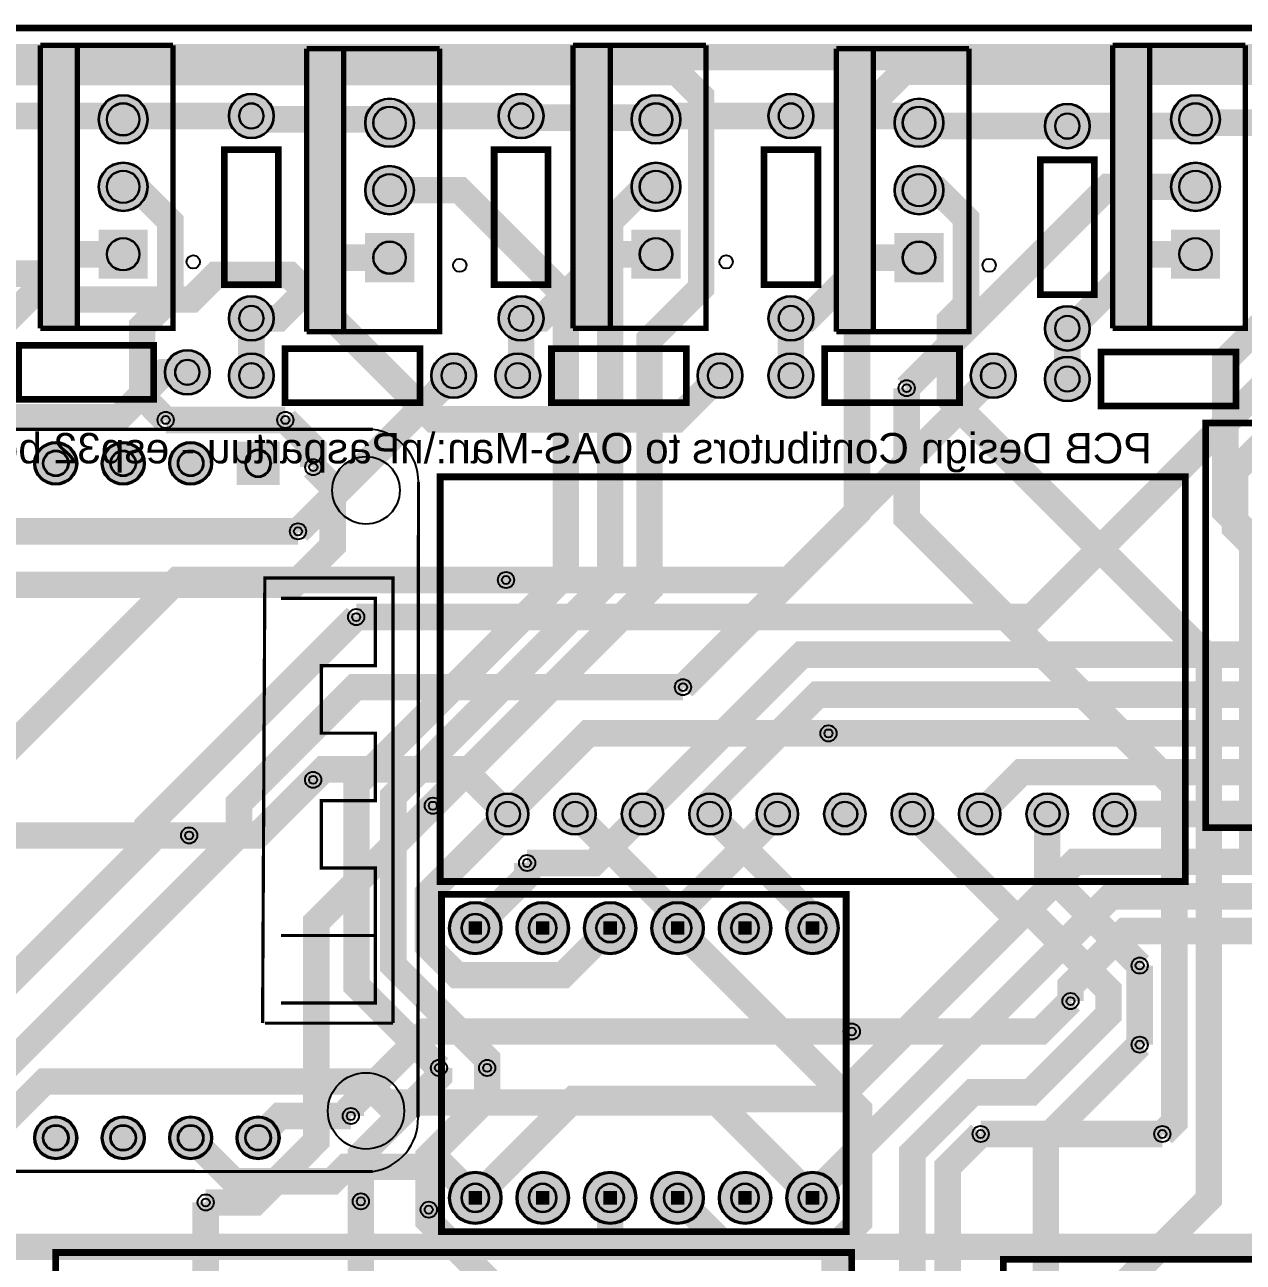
# Model space of a CAD drawing. Header units: millimetres. Extents: x -129 to 177, y 14 to 147.
# Drawn here: x 50.01 to 95.9, y 39.38 to 85.99 of the extents above; entities that cross this region are included whole.
import ezdxf

# ---------------------------------------------------------------- set-up
doc = ezdxf.new("R2010")
doc.units = ezdxf.units.MM
for name, color, linetype, true_color in [('BoardOutLine', 7, 'Continuous', 0xff00ff), ('BottomLayer', 7, 'Continuous', 0x0000ff), ('BottomSolderMaskLayer', 7, 'Continuous', 0xaa00ff), ('Document', 7, 'Continuous', 0xffffff), ('Hole', 7, 'Continuous', 0x222222), ('Multi-Layer', 7, 'Continuous', 0xc0c0c0), ('TopLayer', 7, 'Continuous', 0xff0000), ('TopSilkLayer', 7, 'Continuous', 0xffcc00), ('TopSolderMaskLayer', 7, 'Continuous', 0x800080)]:
    doc.layers.add(name, color=color, linetype=linetype, true_color=true_color)
doc.styles.get("Standard").update_dxf_attribs({"font": 'arial.ttf'})

msp = doc.modelspace()

# ---------------------------------------------------------------- hatches: boundary and pattern name
at = {"layer": 'BottomSolderMaskLayer'}
for points in [[(52.796, 82.423, 1), (54.647, 82.423, 1)], [(57.696, 82.55, 1), (59.398, 82.55, 1)], [(62.829, 82.296, 1), (64.68, 82.296, 1)], [(67.856, 82.55, 1), (69.558, 82.55, 1)], [(72.862, 82.423, 1), (74.713, 82.423, 1)], [(78.016, 82.55, 1), (79.718, 82.55, 1)], [(82.768, 82.296, 1), (84.619, 82.296, 1)], [(88.43, 82.169, 1), (90.132, 82.169, 1)], [(93.182, 82.423, 1), (95.033, 82.423, 1)], [(52.796, 79.883, 1), (54.647, 79.883, 1)], [(62.829, 79.756, 1), (64.68, 79.756, 1)], [(72.862, 79.883, 1), (74.713, 79.883, 1)], [(82.768, 79.756, 1), (84.619, 79.756, 1)], [(93.182, 79.883, 1), (95.033, 79.883, 1)], [(52.796, 76.418), (52.796, 78.269), (54.647, 78.269), (54.647, 76.418)], [(62.829, 76.291), (62.829, 78.142), (64.68, 78.142), (64.68, 76.291)], [(72.862, 76.418), (72.862, 78.269), (74.713, 78.269), (74.713, 76.418)], [(82.768, 76.291), (82.768, 78.142), (84.619, 78.142), (84.619, 76.291)], [(93.182, 76.418), (93.182, 78.269), (95.033, 78.269), (95.033, 76.418)], [(57.696, 74.93, 1), (59.398, 74.93, 1)], [(67.856, 74.93, 1), (69.558, 74.93, 1)], [(78.016, 74.93, 1), (79.718, 74.93, 1)], [(88.43, 74.549, 1), (90.132, 74.549, 1)], [(55.283, 72.898, 1), (56.985, 72.898, 1)], [(57.696, 72.771, 1), (59.398, 72.771, 1)], [(65.316, 72.771, 1), (67.018, 72.771, 1)], [(67.729, 72.771, 1), (69.431, 72.771, 1)], [(75.349, 72.771, 1), (77.051, 72.771, 1)], [(78.016, 72.771, 1), (79.718, 72.771, 1)], [(85.636, 72.771, 1), (87.338, 72.771, 1)], [(88.43, 72.644, 1), (90.132, 72.644, 1)], [(50.369, 69.469, 1), (51.994, 69.469, 1)], [(52.909, 69.469, 1), (54.534, 69.469, 1)], [(55.449, 69.469, 1), (57.074, 69.469, 1)], [(59.614, 70.282), (59.614, 68.656), (57.989, 68.656), (57.989, 70.282)], [(67.412, 56.261, 1), (68.987, 56.261, 1)], [(69.952, 56.261, 1), (71.527, 56.261, 1)], [(72.492, 56.261, 1), (74.067, 56.261, 1)], [(75.032, 56.261, 1), (76.607, 56.261, 1)], [(77.572, 56.261, 1), (79.147, 56.261, 1)], [(80.112, 56.261, 1), (81.687, 56.261, 1)], [(82.652, 56.261, 1), (84.227, 56.261, 1)], [(85.192, 56.261, 1), (86.767, 56.261, 1)], [(87.732, 56.261, 1), (89.307, 56.261, 1)], [(90.272, 56.261, 1), (91.847, 56.261, 1)], [(65.989, 51.969, 1), (67.971, 51.969, 1)], [(68.529, 51.969, 1), (70.511, 51.969, 1)], [(71.069, 51.969, 1), (73.051, 51.969, 1)], [(73.609, 51.969, 1), (75.591, 51.969, 1)], [(76.149, 51.969, 1), (78.131, 51.969, 1)], [(78.689, 51.969, 1), (80.671, 51.969, 1)], [(50.369, 44.069, 1), (51.994, 44.069, 1)], [(52.909, 44.069, 1), (54.534, 44.069, 1)], [(55.449, 44.069, 1), (57.074, 44.069, 1)], [(57.989, 44.069, 1), (59.614, 44.069, 1)], [(65.989, 41.808, 1), (67.971, 41.808, 1)], [(68.529, 41.808, 1), (70.511, 41.808, 1)], [(71.069, 41.808, 1), (73.051, 41.808, 1)], [(73.609, 41.808, 1), (75.591, 41.808, 1)], [(76.149, 41.808, 1), (78.131, 41.808, 1)], [(78.689, 41.808, 1), (80.671, 41.808, 1)]]:
    msp.add_hatch(color=256, dxfattribs=at).paths.add_polyline_path(points)
at = {"layer": 'Document'}
for points in [[(51.991, 74.633), (50.591, 74.633), (50.591, 85.133), (51.991, 85.133)], [(62.024, 74.506), (60.624, 74.506), (60.624, 85.006), (62.024, 85.006)], [(72.057, 74.633), (70.657, 74.633), (70.657, 85.133), (72.057, 85.133)], [(81.963, 74.506), (80.563, 74.506), (80.563, 85.006), (81.963, 85.006)], [(92.377, 74.633), (90.977, 74.633), (90.977, 85.133), (92.377, 85.133)], [(66.726, 51.715), (67.234, 51.715), (67.234, 52.223), (66.726, 52.223)], [(69.266, 51.715), (69.774, 51.715), (69.774, 52.223), (69.266, 52.223)], [(71.806, 51.715), (72.314, 51.715), (72.314, 52.223), (71.806, 52.223)], [(74.346, 51.715), (74.854, 51.715), (74.854, 52.223), (74.346, 52.223)], [(76.886, 51.715), (77.394, 51.715), (77.394, 52.223), (76.886, 52.223)], [(79.426, 51.715), (79.934, 51.715), (79.934, 52.223), (79.426, 52.223)], [(67.234, 42.063), (66.726, 42.063), (66.726, 41.555), (67.234, 41.555)], [(69.774, 42.063), (69.266, 42.063), (69.266, 41.555), (69.774, 41.555)], [(72.314, 42.063), (71.806, 42.063), (71.806, 41.555), (72.314, 41.555)], [(74.854, 42.063), (74.346, 42.063), (74.346, 41.555), (74.854, 41.555)], [(77.394, 42.063), (76.886, 42.063), (76.886, 41.555), (77.394, 41.555)], [(79.934, 42.063), (79.426, 42.063), (79.426, 41.555), (79.934, 41.555)]]:
    msp.add_hatch(color=256, dxfattribs=at).paths.add_polyline_path(points)
at = {"layer": 'Multi-Layer'}
for points in [[(52.821, 82.423, 1), (54.621, 82.423, 1)], [(57.722, 82.55, 1), (59.373, 82.55, 1)], [(62.854, 82.296, 1), (64.654, 82.296, 1)], [(67.882, 82.55, 1), (69.533, 82.55, 1)], [(72.887, 82.423, 1), (74.687, 82.423, 1)], [(78.042, 82.55, 1), (79.693, 82.55, 1)], [(82.793, 82.296, 1), (84.593, 82.296, 1)], [(88.456, 82.169, 1), (90.107, 82.169, 1)], [(93.207, 82.423, 1), (95.007, 82.423, 1)], [(52.821, 79.883, 1), (54.621, 79.883, 1)], [(62.854, 79.756, 1), (64.654, 79.756, 1)], [(72.887, 79.883, 1), (74.687, 79.883, 1)], [(82.793, 79.756, 1), (84.593, 79.756, 1)], [(93.207, 79.883, 1), (95.007, 79.883, 1)], [(52.821, 76.443), (52.821, 78.243), (54.621, 78.243), (54.621, 76.443)], [(62.854, 76.316), (62.854, 78.116), (64.654, 78.116), (64.654, 76.316)], [(72.887, 76.443), (72.887, 78.243), (74.687, 78.243), (74.687, 76.443)], [(82.793, 76.316), (82.793, 78.116), (84.593, 78.116), (84.593, 76.316)], [(93.207, 76.443), (93.207, 78.243), (95.007, 78.243), (95.007, 76.443)], [(57.722, 74.93, 1), (59.373, 74.93, 1)], [(67.882, 74.93, 1), (69.533, 74.93, 1)], [(78.042, 74.93, 1), (79.693, 74.93, 1)], [(88.456, 74.549, 1), (90.107, 74.549, 1)], [(55.309, 72.898, 1), (56.96, 72.898, 1)], [(57.722, 72.771, 1), (59.373, 72.771, 1)], [(65.342, 72.771, 1), (66.993, 72.771, 1)], [(67.755, 72.771, 1), (69.406, 72.771, 1)], [(75.375, 72.771, 1), (77.026, 72.771, 1)], [(78.042, 72.771, 1), (79.693, 72.771, 1)], [(85.662, 72.771, 1), (87.313, 72.771, 1)], [(88.456, 72.644, 1), (90.107, 72.644, 1)], [(50.419, 69.469, 1), (51.943, 69.469, 1)], [(52.959, 69.469, 1), (54.483, 69.469, 1)], [(55.499, 69.469, 1), (57.023, 69.469, 1)], [(59.563, 70.231), (59.563, 68.707), (58.039, 68.707), (58.039, 70.231)], [(67.437, 56.261, 1), (68.961, 56.261, 1)], [(69.977, 56.261, 1), (71.501, 56.261, 1)], [(72.517, 56.261, 1), (74.041, 56.261, 1)], [(75.057, 56.261, 1), (76.581, 56.261, 1)], [(77.597, 56.261, 1), (79.121, 56.261, 1)], [(80.137, 56.261, 1), (81.661, 56.261, 1)], [(82.677, 56.261, 1), (84.201, 56.261, 1)], [(85.217, 56.261, 1), (86.741, 56.261, 1)], [(87.757, 56.261, 1), (89.281, 56.261, 1)], [(90.297, 56.261, 1), (91.821, 56.261, 1)], [(66.04, 51.969, 1), (67.92, 51.969, 1)], [(68.58, 51.969, 1), (70.46, 51.969, 1)], [(71.12, 51.969, 1), (73, 51.969, 1)], [(73.66, 51.969, 1), (75.54, 51.969, 1)], [(76.2, 51.969, 1), (78.08, 51.969, 1)], [(78.74, 51.969, 1), (80.62, 51.969, 1)], [(50.419, 44.069, 1), (51.943, 44.069, 1)], [(52.959, 44.069, 1), (54.483, 44.069, 1)], [(55.499, 44.069, 1), (57.023, 44.069, 1)], [(58.039, 44.069, 1), (59.563, 44.069, 1)], [(66.04, 41.808, 1), (67.92, 41.808, 1)], [(68.58, 41.808, 1), (70.46, 41.808, 1)], [(71.12, 41.808, 1), (73, 41.808, 1)], [(73.66, 41.808, 1), (75.54, 41.808, 1)], [(76.2, 41.808, 1), (78.08, 41.808, 1)], [(78.74, 41.808, 1), (80.62, 41.808, 1)]]:
    msp.add_hatch(color=256, dxfattribs=at).paths.add_polyline_path(points)
at = {"layer": 'TopSolderMaskLayer'}
for points in [[(52.796, 82.423, 1), (54.647, 82.423, 1)], [(57.696, 82.55, 1), (59.398, 82.55, 1)], [(62.829, 82.296, 1), (64.68, 82.296, 1)], [(67.856, 82.55, 1), (69.558, 82.55, 1)], [(72.862, 82.423, 1), (74.713, 82.423, 1)], [(78.016, 82.55, 1), (79.718, 82.55, 1)], [(82.768, 82.296, 1), (84.619, 82.296, 1)], [(88.43, 82.169, 1), (90.132, 82.169, 1)], [(93.182, 82.423, 1), (95.033, 82.423, 1)], [(52.796, 79.883, 1), (54.647, 79.883, 1)], [(62.829, 79.756, 1), (64.68, 79.756, 1)], [(72.862, 79.883, 1), (74.713, 79.883, 1)], [(82.768, 79.756, 1), (84.619, 79.756, 1)], [(93.182, 79.883, 1), (95.033, 79.883, 1)], [(52.796, 76.418), (52.796, 78.269), (54.647, 78.269), (54.647, 76.418)], [(62.829, 76.291), (62.829, 78.142), (64.68, 78.142), (64.68, 76.291)], [(72.862, 76.418), (72.862, 78.269), (74.713, 78.269), (74.713, 76.418)], [(82.768, 76.291), (82.768, 78.142), (84.619, 78.142), (84.619, 76.291)], [(93.182, 76.418), (93.182, 78.269), (95.033, 78.269), (95.033, 76.418)], [(57.696, 74.93, 1), (59.398, 74.93, 1)], [(67.856, 74.93, 1), (69.558, 74.93, 1)], [(78.016, 74.93, 1), (79.718, 74.93, 1)], [(88.43, 74.549, 1), (90.132, 74.549, 1)], [(55.283, 72.898, 1), (56.985, 72.898, 1)], [(57.696, 72.771, 1), (59.398, 72.771, 1)], [(65.316, 72.771, 1), (67.018, 72.771, 1)], [(67.729, 72.771, 1), (69.431, 72.771, 1)], [(75.349, 72.771, 1), (77.051, 72.771, 1)], [(78.016, 72.771, 1), (79.718, 72.771, 1)], [(85.636, 72.771, 1), (87.338, 72.771, 1)], [(88.43, 72.644, 1), (90.132, 72.644, 1)], [(50.369, 69.469, 1), (51.994, 69.469, 1)], [(52.909, 69.469, 1), (54.534, 69.469, 1)], [(55.449, 69.469, 1), (57.074, 69.469, 1)], [(59.614, 70.282), (59.614, 68.656), (57.989, 68.656), (57.989, 70.282)], [(67.412, 56.261, 1), (68.987, 56.261, 1)], [(69.952, 56.261, 1), (71.527, 56.261, 1)], [(72.492, 56.261, 1), (74.067, 56.261, 1)], [(75.032, 56.261, 1), (76.607, 56.261, 1)], [(77.572, 56.261, 1), (79.147, 56.261, 1)], [(80.112, 56.261, 1), (81.687, 56.261, 1)], [(82.652, 56.261, 1), (84.227, 56.261, 1)], [(85.192, 56.261, 1), (86.767, 56.261, 1)], [(87.732, 56.261, 1), (89.307, 56.261, 1)], [(90.272, 56.261, 1), (91.847, 56.261, 1)], [(65.989, 51.969, 1), (67.971, 51.969, 1)], [(68.529, 51.969, 1), (70.511, 51.969, 1)], [(71.069, 51.969, 1), (73.051, 51.969, 1)], [(73.609, 51.969, 1), (75.591, 51.969, 1)], [(76.149, 51.969, 1), (78.131, 51.969, 1)], [(78.689, 51.969, 1), (80.671, 51.969, 1)], [(50.369, 44.069, 1), (51.994, 44.069, 1)], [(52.909, 44.069, 1), (54.534, 44.069, 1)], [(55.449, 44.069, 1), (57.074, 44.069, 1)], [(57.989, 44.069, 1), (59.614, 44.069, 1)], [(65.989, 41.808, 1), (67.971, 41.808, 1)], [(68.529, 41.808, 1), (70.511, 41.808, 1)], [(71.069, 41.808, 1), (73.051, 41.808, 1)], [(73.609, 41.808, 1), (75.591, 41.808, 1)], [(76.149, 41.808, 1), (78.131, 41.808, 1)], [(78.689, 41.808, 1), (80.671, 41.808, 1)]]:
    msp.add_hatch(color=256, dxfattribs=at).paths.add_polyline_path(points)

# ---------------------------------------------------------------- linework, layer by layer
at = {"layer": 'BoardOutLine', "const_width": 0.254}
msp.add_lwpolyline([(18.23, 85.859), (125.73, 85.859)], dxfattribs=at)
at = {"layer": 'BottomLayer', "const_width": 1}
for points in [[(43.688, 79.756), (46.027, 82.095), (46.027, 82.41), (47.827, 84.21), (74.558, 84.21), (75.489, 83.28), (75.489, 76.08), (73.541, 74.132), (73.541, 64.733), (65.383, 56.575)], [(74.802, 61.04), (81.355, 67.592), (81.355, 82.46), (83.116, 84.221), (104.758, 84.221), (107.061, 81.917), (107.061, 72.644)], [(48.514, 82.55), (53.594, 82.55), (53.721, 82.423)], [(53.721, 79.883), (54.191, 79.883), (55.499, 78.575), (55.499, 75.69), (54.435, 74.626), (54.435, 71.991), (55.321, 71.104)], [(65.612, 46.702), (62.506, 49.808), (62.506, 57.381), (70.393, 65.267), (70.393, 75.76), (66.397, 79.756), (63.754, 79.756)], [(73.787, 79.883), (73.362, 79.883), (72.063, 78.584), (72.063, 65.096), (63.892, 56.925), (63.892, 50.569), (67.428, 47.034), (67.428, 46.702)], [(89.972, 37.127), (94.606, 41.762), (94.606, 62.144), (84.86, 71.89), (84.86, 74.85), (85.465, 75.455), (85.465, 78.687), (84.396, 79.756), (83.693, 79.756)], [(101.768, 79.883), (95.228, 73.343), (95.228, 67.664), (96.243, 66.649), (96.243, 55.026), (96.888, 54.381), (96.888, 30.993)], [(48.514, 74.93), (49.408, 74.93), (51.821, 77.343)], [(53.721, 77.343), (51.821, 77.343)], [(89.281, 74.549), (89.413, 74.549), (92.207, 77.343)], [(94.107, 77.343), (92.207, 77.343)], [(58.547, 74.93), (59.568, 74.93), (61.854, 77.216)], [(63.754, 77.216), (61.854, 77.216)], [(58.547, 72.771), (58.547, 74.93)], [(68.58, 72.771), (68.707, 72.898), (68.707, 74.93)], [(78.867, 72.771), (78.867, 74.93)], [(89.281, 72.644), (89.281, 74.549)], [(60.304, 66.908), (66.167, 72.771)], [(92.856, 44.214), (93.305, 44.663), (93.305, 57.328), (83.226, 67.406), (83.226, 72.299)], [(59.826, 71.104), (60.88, 70.05), (60.88, 69.326)], [(38.481, 44.069), (38.481, 47.791), (55.767, 65.076), (68.139, 65.076), (68.139, 65.076)], [(43.561, 44.069), (54.635, 55.142), (54.635, 55.818), (62.496, 63.679)], [(68.199, 56.261), (71.238, 59.299), (80.283, 59.299)], [(56.204, 55.456), (58.778, 55.456), (60.873, 57.55)], [(72.06, 51.969), (70.288, 50.196), (66.29, 50.196), (65.204, 51.281), (65.204, 53.266), (68.199, 56.261)], [(70.739, 56.261), (74.498, 52.502), (74.6, 52.502)], [(78.359, 56.261), (74.6, 52.502)], [(83.439, 56.261), (87.206, 52.495), (87.964, 52.495), (90.831, 49.627), (90.831, 48.716), (87.895, 45.78), (85.717, 45.78), (83.439, 43.503), (83.439, 35.052), (92.48, 26.011), (92.48, 25.587), (96.858, 21.209), (97.282, 21.209)], [(88.519, 56.261), (88.519, 54.041), (92.003, 50.557)], [(66.98, 51.969), (68.933, 53.922), (68.933, 54.42)], [(74.6, 52.502), (74.6, 51.969)], [(80.514, 39.986), (81.438, 40.91), (81.438, 45.131), (74.6, 51.969)], [(81.16, 48.072), (88.254, 48.072), (89.4, 49.218)], [(93.791, 26.118), (93.782, 26.126), (93.782, 26.551), (88.469, 31.864), (88.469, 44.043), (92.003, 47.577)], [(79.68, 41.809), (76.088, 45.4), (63.625, 45.4), (62.834, 46.192), (50.764, 46.192), (48.641, 44.069)], [(58.801, 44.069), (59.622, 44.89), (62.294, 44.89)], [(66.98, 41.809), (65.812, 42.976), (62.13, 42.976), (61.581, 42.427), (57.903, 42.427), (56.261, 44.069)], [(84.769, 36.857), (84.769, 42.97), (86.013, 44.214)], [(56.829, 30.861), (56.829, 41.635)], [(62.67, 41.675), (62.67, 31.702), (61.829, 30.861)], [(74.6, 41.809), (76.423, 39.986), (80.514, 39.986)], [(65.228, 41.365), (65.228, 40.944), (75.312, 30.861)], [(80.514, 39.986), (80.514, 33.493), (84.709, 29.297), (84.709, 28.67), (84.748, 28.632)]]:
    msp.add_lwpolyline(points, dxfattribs=at)
at = {"layer": 'BottomSolderMaskLayer'}
for points in [[(58.076, 82.553), (58.076, 82.548)], [(59.018, 82.553), (59.018, 82.548)], [(68.236, 82.553), (68.236, 82.548)], [(69.178, 82.553), (69.178, 82.548)], [(78.396, 82.553), (78.396, 82.548)], [(79.338, 82.553), (79.338, 82.548)], [(88.81, 82.172), (88.81, 82.167)], [(89.752, 82.172), (89.752, 82.167)], [(58.076, 74.933), (58.076, 74.928)], [(59.018, 74.933), (59.018, 74.928)], [(68.236, 74.933), (68.236, 74.928)], [(69.178, 74.933), (69.178, 74.928)], [(78.396, 74.933), (78.396, 74.928)], [(79.338, 74.933), (79.338, 74.928)], [(88.81, 74.552), (88.81, 74.547)], [(89.752, 74.552), (89.752, 74.547)], [(56.137, 73.369), (56.131, 73.369)], [(58.55, 73.242), (58.544, 73.242)], [(66.17, 73.242), (66.165, 73.242)], [(68.583, 73.242), (68.578, 73.242)], [(76.203, 73.242), (76.198, 73.242)], [(78.87, 73.242), (78.865, 73.242)], [(86.49, 73.242), (86.485, 73.242)], [(89.284, 73.115), (89.279, 73.115)], [(56.137, 72.427), (56.131, 72.427)], [(58.55, 72.3), (58.544, 72.3)], [(66.17, 72.3), (66.165, 72.3)], [(68.583, 72.3), (68.578, 72.3)], [(76.203, 72.3), (76.198, 72.3)], [(78.87, 72.3), (78.865, 72.3)], [(86.49, 72.3), (86.485, 72.3)], [(89.284, 72.173), (89.279, 72.173)], [(58.314, 69.445), (58.314, 69.494)], [(59.289, 69.445), (59.289, 69.494)], [(66.444, 51.966), (66.444, 51.971)], [(67.515, 51.966), (67.515, 51.971)], [(68.984, 51.966), (68.984, 51.971)], [(70.055, 51.966), (70.055, 51.971)], [(71.524, 51.966), (71.524, 51.971)], [(72.595, 51.966), (72.595, 51.971)], [(74.064, 51.966), (74.064, 51.971)], [(75.135, 51.966), (75.135, 51.971)], [(76.604, 51.966), (76.604, 51.971)], [(77.675, 51.966), (77.675, 51.971)], [(79.144, 51.966), (79.144, 51.971)], [(80.215, 51.966), (80.215, 51.971)], [(66.444, 41.811), (66.444, 41.806)], [(67.515, 41.811), (67.515, 41.806)], [(68.984, 41.811), (68.984, 41.806)], [(70.055, 41.811), (70.055, 41.806)], [(71.524, 41.811), (71.524, 41.806)], [(72.595, 41.811), (72.595, 41.806)], [(74.064, 41.811), (74.064, 41.806)], [(75.135, 41.811), (75.135, 41.806)], [(76.604, 41.811), (76.604, 41.806)], [(77.675, 41.811), (77.675, 41.806)], [(79.144, 41.811), (79.144, 41.806)], [(80.215, 41.811), (80.215, 41.806)]]:
    msp.add_lwpolyline(points, close=True, dxfattribs=at)
for centre, radius in [((53.721, 82.423), 0.925), ((53.721, 82.423), 0.617), ((58.547, 82.55), 0.851), ((63.754, 82.296), 0.925), ((68.707, 82.55), 0.851), ((73.787, 82.423), 0.925), ((73.787, 82.423), 0.617), ((78.867, 82.55), 0.851), ((83.693, 82.296), 0.925), ((89.281, 82.169), 0.851), ((94.107, 82.423), 0.925), ((94.107, 82.423), 0.617), ((63.754, 82.296), 0.617), ((83.693, 82.296), 0.617), ((53.721, 79.883), 0.925), ((63.754, 79.756), 0.925), ((73.787, 79.883), 0.925), ((83.693, 79.756), 0.925), ((94.107, 79.883), 0.925), ((53.721, 79.883), 0.617), ((63.754, 79.756), 0.617), ((73.787, 79.883), 0.617), ((83.693, 79.756), 0.617), ((94.107, 79.883), 0.617), ((53.721, 77.343), 0.617), ((63.754, 77.216), 0.617), ((73.787, 77.343), 0.617), ((83.693, 77.216), 0.617), ((94.107, 77.343), 0.617), ((58.547, 74.93), 0.851), ((68.707, 74.93), 0.851), ((78.867, 74.93), 0.851), ((89.281, 74.549), 0.851), ((56.134, 72.898), 0.851), ((58.547, 72.771), 0.851), ((66.167, 72.771), 0.851), ((68.58, 72.771), 0.851), ((76.2, 72.771), 0.851), ((78.867, 72.771), 0.851), ((86.487, 72.771), 0.851), ((89.281, 72.644), 0.851), ((51.181, 69.469), 0.813), ((51.181, 69.469), 0.488), ((53.721, 69.469), 0.813), ((53.721, 69.469), 0.488), ((56.261, 69.469), 0.813), ((56.261, 69.469), 0.488), ((68.199, 56.261), 0.787), ((70.739, 56.261), 0.787), ((73.279, 56.261), 0.787), ((75.819, 56.261), 0.787), ((78.359, 56.261), 0.787), ((80.899, 56.261), 0.787), ((83.439, 56.261), 0.787), ((85.979, 56.261), 0.787), ((88.519, 56.261), 0.787), ((91.059, 56.261), 0.787), ((68.199, 56.261), 0.472), ((70.739, 56.261), 0.472), ((73.279, 56.261), 0.472), ((75.819, 56.261), 0.472), ((78.359, 56.261), 0.472), ((80.899, 56.261), 0.472), ((83.439, 56.261), 0.472), ((85.979, 56.261), 0.472), ((88.519, 56.261), 0.472), ((91.059, 56.261), 0.472), ((66.98, 51.969), 0.991), ((69.52, 51.969), 0.991), ((72.06, 51.969), 0.991), ((74.6, 51.969), 0.991), ((77.14, 51.969), 0.991), ((79.68, 51.969), 0.991), ((51.181, 44.069), 0.813), ((53.721, 44.069), 0.813), ((56.261, 44.069), 0.813), ((58.801, 44.069), 0.813), ((51.181, 44.069), 0.488), ((53.721, 44.069), 0.488), ((56.261, 44.069), 0.488), ((58.801, 44.069), 0.488), ((66.98, 41.808), 0.991), ((69.52, 41.808), 0.991), ((72.06, 41.808), 0.991), ((74.6, 41.808), 0.991), ((77.14, 41.808), 0.991), ((79.68, 41.808), 0.991)]:
    msp.add_circle(centre, radius, dxfattribs=at)
for centre, radius, start, end in [((58.547, 82.553), 0.471, 360, 180), ((68.707, 82.553), 0.471, 360, 180), ((78.867, 82.553), 0.471, 360, 180), ((58.547, 82.548), 0.471, 180, 360), ((68.707, 82.548), 0.471, 180, 360), ((78.867, 82.548), 0.471, 180, 360), ((89.281, 82.172), 0.471, 360, 180), ((89.281, 82.167), 0.471, 180, 360), ((58.547, 74.933), 0.471, 360, 180), ((68.707, 74.933), 0.471, 360, 180), ((78.867, 74.933), 0.471, 360, 180), ((58.547, 74.928), 0.471, 180, 360), ((68.707, 74.928), 0.471, 180, 360), ((78.867, 74.928), 0.471, 180, 360), ((89.281, 74.552), 0.471, 360, 180), ((89.281, 74.547), 0.471, 180, 360), ((56.131, 72.898), 0.471, 90, 270), ((56.137, 72.898), 0.471, 270, 90), ((58.544, 72.771), 0.471, 90, 270), ((58.55, 72.771), 0.471, 270, 90), ((66.165, 72.771), 0.471, 90, 270), ((66.17, 72.771), 0.471, 270, 90), ((68.578, 72.771), 0.471, 90, 270), ((68.583, 72.771), 0.471, 270, 90), ((76.198, 72.771), 0.471, 90, 270), ((76.203, 72.771), 0.471, 270, 90), ((78.865, 72.771), 0.471, 90, 270), ((78.87, 72.771), 0.471, 270, 90), ((86.485, 72.771), 0.471, 90, 270), ((86.49, 72.771), 0.471, 270, 90), ((89.279, 72.644), 0.471, 90, 270), ((89.284, 72.644), 0.471, 270, 90), ((58.801, 69.494), 0.488, 360, 540), ((58.801, 69.445), 0.488, 540, 360), ((66.98, 51.971), 0.535, 360, 540), ((69.52, 51.971), 0.535, 360, 540), ((72.06, 51.971), 0.535, 360, 540), ((74.6, 51.971), 0.535, 360, 540), ((77.14, 51.971), 0.535, 360, 540), ((79.68, 51.971), 0.535, 360, 540), ((66.98, 51.966), 0.535, 540, 360), ((69.52, 51.966), 0.535, 540, 360), ((72.06, 51.966), 0.535, 540, 360), ((74.6, 51.966), 0.535, 540, 360), ((77.14, 51.966), 0.535, 540, 360), ((79.68, 51.966), 0.535, 540, 360), ((66.98, 41.811), 0.535, 360, 180), ((69.52, 41.811), 0.535, 360, 180), ((72.06, 41.811), 0.535, 360, 180), ((74.6, 41.811), 0.535, 360, 180), ((77.14, 41.811), 0.535, 360, 180), ((79.68, 41.811), 0.535, 360, 180), ((66.98, 41.806), 0.535, 180, 360), ((69.52, 41.806), 0.535, 180, 360), ((72.06, 41.806), 0.535, 180, 360), ((74.6, 41.806), 0.535, 180, 360), ((77.14, 41.806), 0.535, 180, 360), ((79.68, 41.806), 0.535, 180, 360)]:
    msp.add_arc(centre, radius, start, end, dxfattribs=at)
at = {"layer": 'Document'}
for centre in [(56.361, 77.053), (66.394, 76.926), (76.427, 77.053), (86.333, 76.926)]:
    msp.add_circle(centre, 0.25, dxfattribs=at)
at = {"layer": 'Hole'}
for centre in [(83.226, 72.299), (55.321, 71.104), (59.826, 71.104), (60.88, 69.326), (60.304, 66.908), (68.139, 65.076), (62.496, 63.679), (74.802, 61.04), (80.283, 59.299), (60.873, 57.55), (65.383, 56.575), (56.204, 55.456), (68.933, 54.42), (92.003, 50.557), (89.4, 49.218), (81.16, 48.072), (92.003, 47.577), (65.612, 46.702), (67.428, 46.702), (62.294, 44.89), (86.013, 44.214), (92.856, 44.214), (56.829, 41.635), (62.67, 41.675), (65.228, 41.365)]:
    msp.add_circle(centre, 0.153, dxfattribs=at)
at = {"layer": 'Multi-Layer'}
for points in [[(58.09, 82.553), (58.09, 82.548)], [(59.004, 82.553), (59.004, 82.548)], [(68.25, 82.553), (68.25, 82.548)], [(69.164, 82.553), (69.164, 82.548)], [(78.41, 82.553), (78.41, 82.548)], [(79.324, 82.553), (79.324, 82.548)], [(88.824, 82.172), (88.824, 82.167)], [(89.738, 82.172), (89.738, 82.167)], [(58.09, 74.933), (58.09, 74.928)], [(59.004, 74.933), (59.004, 74.928)], [(68.25, 74.933), (68.25, 74.928)], [(69.164, 74.933), (69.164, 74.928)], [(78.41, 74.933), (78.41, 74.928)], [(79.324, 74.933), (79.324, 74.928)], [(88.824, 74.552), (88.824, 74.547)], [(89.738, 74.552), (89.738, 74.547)], [(56.137, 73.355), (56.132, 73.355)], [(58.55, 73.228), (58.545, 73.228)], [(66.17, 73.228), (66.165, 73.228)], [(68.583, 73.228), (68.578, 73.228)], [(76.203, 73.228), (76.198, 73.228)], [(78.87, 73.228), (78.865, 73.228)], [(86.49, 73.228), (86.485, 73.228)], [(89.284, 73.101), (89.279, 73.101)], [(56.137, 72.441), (56.132, 72.441)], [(58.55, 72.314), (58.545, 72.314)], [(66.17, 72.314), (66.165, 72.314)], [(68.583, 72.314), (68.578, 72.314)], [(76.203, 72.314), (76.198, 72.314)], [(78.87, 72.314), (78.865, 72.314)], [(86.49, 72.314), (86.485, 72.314)], [(89.284, 72.187), (89.279, 72.187)], [(58.344, 69.447), (58.344, 69.492)], [(59.259, 69.447), (59.259, 69.492)], [(66.472, 51.966), (66.472, 51.971)], [(67.488, 51.966), (67.488, 51.971)], [(69.012, 51.966), (69.012, 51.971)], [(70.028, 51.966), (70.028, 51.971)], [(71.552, 51.966), (71.552, 51.971)], [(72.568, 51.966), (72.568, 51.971)], [(74.092, 51.966), (74.092, 51.971)], [(75.108, 51.966), (75.108, 51.971)], [(76.632, 51.966), (76.632, 51.971)], [(77.648, 51.966), (77.648, 51.971)], [(79.172, 51.966), (79.172, 51.971)], [(80.188, 51.966), (80.188, 51.971)], [(66.472, 41.811), (66.472, 41.806)], [(67.488, 41.811), (67.488, 41.806)], [(69.012, 41.811), (69.012, 41.806)], [(70.028, 41.811), (70.028, 41.806)], [(71.552, 41.811), (71.552, 41.806)], [(72.568, 41.811), (72.568, 41.806)], [(74.092, 41.811), (74.092, 41.806)], [(75.108, 41.811), (75.108, 41.806)], [(76.632, 41.811), (76.632, 41.806)], [(77.648, 41.811), (77.648, 41.806)], [(79.172, 41.811), (79.172, 41.806)], [(80.188, 41.811), (80.188, 41.806)]]:
    msp.add_lwpolyline(points, close=True, dxfattribs=at)
for centre, radius in [((53.721, 82.423), 0.9), ((53.721, 82.423), 0.6), ((58.547, 82.55), 0.826), ((63.754, 82.296), 0.9), ((68.707, 82.55), 0.826), ((73.787, 82.423), 0.9), ((73.787, 82.423), 0.6), ((78.867, 82.55), 0.826), ((83.693, 82.296), 0.9), ((89.281, 82.169), 0.826), ((94.107, 82.423), 0.9), ((94.107, 82.423), 0.6), ((63.754, 82.296), 0.6), ((83.693, 82.296), 0.6), ((53.721, 79.883), 0.9), ((63.754, 79.756), 0.9), ((73.787, 79.883), 0.9), ((83.693, 79.756), 0.9), ((94.107, 79.883), 0.9), ((53.721, 79.883), 0.6), ((63.754, 79.756), 0.6), ((73.787, 79.883), 0.6), ((83.693, 79.756), 0.6), ((94.107, 79.883), 0.6), ((53.721, 77.343), 0.6), ((73.787, 77.343), 0.6), ((94.107, 77.343), 0.6), ((63.754, 77.216), 0.6), ((83.693, 77.216), 0.6), ((58.547, 74.93), 0.826), ((68.707, 74.93), 0.826), ((78.867, 74.93), 0.826), ((89.281, 74.549), 0.826), ((56.134, 72.898), 0.826), ((58.547, 72.771), 0.826), ((66.167, 72.771), 0.826), ((68.58, 72.771), 0.826), ((76.2, 72.771), 0.826), ((78.867, 72.771), 0.826), ((86.487, 72.771), 0.826), ((89.281, 72.644), 0.826), ((83.226, 72.299), 0.305), ((55.321, 71.104), 0.305), ((59.826, 71.104), 0.305), ((51.181, 69.469), 0.762), ((51.181, 69.469), 0.457), ((53.721, 69.469), 0.762), ((53.721, 69.469), 0.457), ((56.261, 69.469), 0.762), ((56.261, 69.469), 0.457), ((60.88, 69.326), 0.305), ((60.304, 66.908), 0.305), ((68.139, 65.076), 0.305), ((62.496, 63.679), 0.305), ((74.802, 61.04), 0.305), ((80.283, 59.299), 0.305), ((60.873, 57.55), 0.305), ((65.383, 56.575), 0.305), ((68.199, 56.261), 0.762), ((70.739, 56.261), 0.762), ((73.279, 56.261), 0.762), ((75.819, 56.261), 0.762), ((78.359, 56.261), 0.762), ((80.899, 56.261), 0.762), ((83.439, 56.261), 0.762), ((85.979, 56.261), 0.762), ((88.519, 56.261), 0.762), ((91.059, 56.261), 0.762), ((68.199, 56.261), 0.457), ((70.739, 56.261), 0.457), ((73.279, 56.261), 0.457), ((75.819, 56.261), 0.457), ((78.359, 56.261), 0.457), ((80.899, 56.261), 0.457), ((83.439, 56.261), 0.457), ((85.979, 56.261), 0.457), ((88.519, 56.261), 0.457), ((91.059, 56.261), 0.457), ((56.204, 55.456), 0.305), ((68.933, 54.42), 0.305), ((66.98, 51.969), 0.94), ((69.52, 51.969), 0.94), ((72.06, 51.969), 0.94), ((74.6, 51.969), 0.94), ((77.14, 51.969), 0.94), ((79.68, 51.969), 0.94), ((92.003, 50.557), 0.305), ((89.4, 49.218), 0.305), ((81.16, 48.072), 0.305), ((92.003, 47.577), 0.305), ((65.612, 46.702), 0.305), ((67.428, 46.702), 0.305), ((51.181, 44.069), 0.762), ((53.721, 44.069), 0.762), ((56.261, 44.069), 0.762), ((58.801, 44.069), 0.762), ((62.294, 44.89), 0.305), ((51.181, 44.069), 0.457), ((53.721, 44.069), 0.457), ((56.261, 44.069), 0.457), ((58.801, 44.069), 0.457), ((86.013, 44.214), 0.305), ((92.856, 44.214), 0.305), ((66.98, 41.808), 0.94), ((69.52, 41.808), 0.94), ((72.06, 41.808), 0.94), ((74.6, 41.808), 0.94), ((77.14, 41.808), 0.94), ((79.68, 41.808), 0.94), ((62.67, 41.675), 0.305), ((56.829, 41.635), 0.305), ((65.228, 41.365), 0.305)]:
    msp.add_circle(centre, radius, dxfattribs=at)
for centre, radius, start, end in [((58.547, 82.553), 0.457, 360, 180), ((68.707, 82.553), 0.457, 360, 180), ((78.867, 82.553), 0.457, 360, 180), ((58.547, 82.548), 0.457, 180, 360), ((68.707, 82.548), 0.457, 180, 360), ((78.867, 82.548), 0.457, 180, 360), ((89.281, 82.172), 0.457, 360, 180), ((89.281, 82.167), 0.457, 180, 360), ((58.547, 74.933), 0.457, 360, 180), ((68.707, 74.933), 0.457, 360, 180), ((78.867, 74.933), 0.457, 360, 180), ((58.547, 74.928), 0.457, 180, 360), ((68.707, 74.928), 0.457, 180, 360), ((78.867, 74.928), 0.457, 180, 360), ((89.281, 74.552), 0.457, 360, 180), ((89.281, 74.547), 0.457, 180, 360), ((56.132, 72.898), 0.457, 90, 270), ((56.137, 72.898), 0.457, 270, 90), ((58.545, 72.771), 0.457, 90, 270), ((58.55, 72.771), 0.457, 270, 90), ((66.165, 72.771), 0.457, 90, 270), ((66.17, 72.771), 0.457, 270, 90), ((68.578, 72.771), 0.457, 90, 270), ((68.583, 72.771), 0.457, 270, 90), ((76.198, 72.771), 0.457, 90, 270), ((76.203, 72.771), 0.457, 270, 90), ((78.865, 72.771), 0.457, 90, 270), ((78.87, 72.771), 0.457, 270, 90), ((86.485, 72.771), 0.457, 90, 270), ((86.49, 72.771), 0.457, 270, 90), ((89.279, 72.644), 0.457, 90, 270), ((89.284, 72.644), 0.457, 270, 90), ((58.801, 69.492), 0.457, 360, 540), ((58.801, 69.447), 0.457, 540, 360), ((66.98, 51.971), 0.508, 360, 540), ((69.52, 51.971), 0.508, 360, 540), ((72.06, 51.971), 0.508, 360, 540), ((74.6, 51.971), 0.508, 360, 540), ((77.14, 51.971), 0.508, 360, 540), ((79.68, 51.971), 0.508, 360, 540), ((66.98, 51.966), 0.508, 540, 360), ((69.52, 51.966), 0.508, 540, 360), ((72.06, 51.966), 0.508, 540, 360), ((74.6, 51.966), 0.508, 540, 360), ((77.14, 51.966), 0.508, 540, 360), ((79.68, 51.966), 0.508, 540, 360), ((66.98, 41.811), 0.508, 360, 180), ((69.52, 41.811), 0.508, 360, 180), ((72.06, 41.811), 0.508, 360, 180), ((74.6, 41.811), 0.508, 360, 180), ((77.14, 41.811), 0.508, 360, 180), ((79.68, 41.811), 0.508, 360, 180), ((66.98, 41.806), 0.508, 180, 360), ((69.52, 41.806), 0.508, 180, 360), ((72.06, 41.806), 0.508, 180, 360), ((74.6, 41.806), 0.508, 180, 360), ((77.14, 41.806), 0.508, 180, 360), ((79.68, 41.806), 0.508, 180, 360)]:
    msp.add_arc(centre, radius, start, end, dxfattribs=at)
at = {"layer": 'TopLayer', "const_width": 1}
for points in [[(45.462, 84.765), (120.809, 84.765), (122.694, 82.881), (122.694, 81.65), (124.587, 79.756)], [(58.547, 82.55), (53.848, 82.55), (53.721, 82.423)], [(63.754, 82.423), (58.674, 82.423), (58.547, 82.55)], [(68.707, 82.55), (63.881, 82.55), (63.754, 82.423)], [(73.787, 82.487), (68.771, 82.487), (68.707, 82.55)], [(78.867, 82.55), (73.851, 82.55), (73.787, 82.487)], [(73.787, 82.487), (73.787, 82.423)], [(83.693, 82.296), (83.439, 82.55), (78.867, 82.55)], [(63.754, 82.423), (63.754, 82.296)], [(89.281, 82.169), (83.82, 82.169), (83.693, 82.296)], [(94.107, 82.423), (93.853, 82.169), (89.281, 82.169)], [(99.441, 82.296), (94.234, 82.296), (94.107, 82.423)], [(83.226, 72.299), (90.81, 79.883), (94.107, 79.883)], [(68.707, 74.93), (69.474, 74.93), (71.887, 77.343)], [(73.787, 77.343), (71.887, 77.343)], [(78.867, 74.93), (79.507, 74.93), (81.793, 77.216)], [(83.693, 77.216), (81.793, 77.216)], [(76.2, 72.771), (74.555, 71.126), (65.412, 71.126), (59.975, 76.562), (57.212, 76.562), (56.291, 75.641), (51.759, 75.641), (50.787, 76.613), (46.194, 76.613), (40.656, 71.075), (37.547, 71.075), (35.941, 69.469)], [(56.134, 72.898), (55.274, 72.898), (53.578, 71.202), (42.754, 71.202), (41.021, 69.469)], [(86.487, 72.771), (78.793, 65.076), (68.139, 65.076)], [(96.901, 72.644), (87.937, 63.679), (62.496, 63.679)], [(97.877, 64.76), (95.592, 67.045), (95.592, 69.187), (97.017, 70.612), (115.062, 70.612), (117.094, 72.644)], [(55.321, 71.104), (59.826, 71.104)], [(38.481, 69.469), (41.043, 66.908), (60.304, 66.908)], [(60.88, 69.326), (61.606, 68.6), (61.606, 66.358), (60.142, 64.894), (32.667, 64.894)], [(112.395, 68.453), (112.395, 67.882), (105.273, 60.759), (79.875, 60.759), (75.819, 56.704), (75.819, 56.261)], [(107.557, 64.884), (104.94, 62.268), (79.286, 62.268), (73.279, 56.261)], [(46.101, 44.069), (47.665, 45.633), (48.222, 45.633), (58.078, 55.489), (58.078, 56.664), (62.454, 61.04), (74.802, 61.04)], [(107.455, 59.299), (80.283, 59.299)], [(60.873, 57.55), (61.27, 57.948), (66.513, 57.948), (68.199, 56.261)], [(85.979, 56.261), (87.558, 57.84), (103.012, 57.84), (104.885, 55.967)], [(65.383, 56.575), (60.992, 52.184), (60.992, 43.951), (58.677, 41.635), (56.829, 41.635)], [(73.279, 56.261), (71.438, 54.42), (68.933, 54.42)], [(75.819, 56.261), (79.68, 52.4), (79.68, 51.969)], [(91.059, 56.261), (97.545, 56.261)], [(56.204, 55.456), (41.026, 55.456), (39.704, 54.134)], [(126.111, 50.145), (127.77, 51.804), (127.77, 53.226), (126.534, 54.463), (89.574, 54.463), (80.646, 45.535), (70.706, 45.535), (66.98, 41.809)], [(126.111, 52.645), (125.596, 53.161), (90.924, 53.161), (79.68, 41.917), (79.68, 41.809)], [(89.4, 49.218), (89.4, 49.795), (91.463, 51.859), (99.868, 51.859)], [(92.003, 47.577), (92.003, 50.557)], [(62.294, 44.89), (62.294, 45.225), (65.141, 48.072), (81.16, 48.072)], [(62.67, 41.675), (62.67, 43.424), (65.612, 46.367), (65.612, 46.702)], [(65.228, 41.365), (65.228, 43.364), (67.428, 45.563), (67.428, 46.702)], [(72.06, 39.962), (119.178, 39.962), (124.361, 45.145)], [(23.241, 44.069), (27.348, 39.962), (72.06, 39.962)], [(92.856, 44.214), (86.013, 44.214)], [(72.06, 39.962), (72.06, 41.809)]]:
    msp.add_lwpolyline(points, dxfattribs=at)
at = {"layer": 'TopSilkLayer'}
for points, const_width in [([(50.601, 74.553), (50.601, 85.213)], 0.201), ([(50.601, 85.213), (55.601, 85.213)], 0.201), ([(55.601, 85.213), (55.601, 74.549), (50.601, 74.549)], 0.201), ([(51.997, 74.553), (51.997, 85.213)], 0.201), ([(70.667, 74.553), (70.667, 85.213)], 0.201), ([(70.667, 85.213), (75.667, 85.213)], 0.201), ([(75.667, 85.213), (75.667, 74.549), (70.667, 74.549)], 0.201), ([(72.063, 74.553), (72.063, 85.213)], 0.201), ([(90.987, 74.553), (90.987, 85.213)], 0.201), ([(90.987, 85.213), (95.987, 85.213)], 0.201), ([(95.987, 85.213), (95.987, 74.549), (90.987, 74.549)], 0.201), ([(92.383, 74.553), (92.383, 85.213)], 0.201), ([(60.634, 74.426), (60.634, 85.086)], 0.201), ([(60.634, 85.086), (65.634, 85.086)], 0.201), ([(65.634, 85.086), (65.634, 74.422), (60.634, 74.422)], 0.201), ([(62.03, 74.426), (62.03, 85.086)], 0.201), ([(80.573, 74.426), (80.573, 85.086)], 0.201), ([(80.573, 85.086), (85.573, 85.086)], 0.201), ([(85.573, 85.086), (85.573, 74.422), (80.573, 74.422)], 0.201), ([(81.969, 74.426), (81.969, 85.086)], 0.201), ([(63.121, 70.75), (15.367, 70.739)], 0.12), ([(64.841, 68.769), (64.824, 44.838)], 0.12), ([(58.97, 48.387), (59.055, 65.151), (63.881, 65.151), (63.881, 48.387)], 0.12), ([(59.659, 64.389), (63.215, 64.389), (63.215, 61.849), (61.183, 61.849), (61.183, 59.309), (63.215, 59.309), (63.215, 56.769), (61.183, 56.769), (61.183, 54.229), (63.215, 54.229), (63.215, 49.149), (59.659, 49.149)], 0.12), ([(63.215, 51.689), (59.659, 51.689)], 0.12), ([(63.881, 48.387), (59.055, 48.387)], 0.12), ([(15.367, 42.831), (63.119, 42.799)], 0.12)]:
    msp.add_lwpolyline(points, dxfattribs=dict(at, const_width=const_width))
at = {"layer": 'TopSilkLayer', "const_width": 0.254}
for points in [[(57.531, 76.2), (57.531, 81.28), (59.563, 81.28), (59.563, 76.2), (57.531, 76.2)], [(67.691, 76.2), (67.691, 81.28), (69.723, 81.28), (69.723, 76.2), (67.691, 76.2)], [(77.851, 76.2), (77.851, 81.28), (79.883, 81.28), (79.883, 76.2), (77.851, 76.2)], [(88.265, 75.819), (88.265, 80.899), (90.297, 80.899), (90.297, 75.819), (88.265, 75.819)], [(49.784, 73.914), (54.864, 73.914), (54.864, 71.882), (49.784, 71.882), (49.784, 73.914)], [(59.817, 73.787), (64.897, 73.787), (64.897, 71.755), (59.817, 71.755), (59.817, 73.787)], [(69.85, 73.787), (74.93, 73.787), (74.93, 71.755), (69.85, 71.755), (69.85, 73.787)], [(80.137, 73.787), (85.217, 73.787), (85.217, 71.755), (80.137, 71.755), (80.137, 73.787)], [(90.551, 73.66), (95.631, 73.66), (95.631, 71.628), (90.551, 71.628), (90.551, 73.66)], [(122.555, 55.753), (94.488, 55.753), (94.488, 70.993), (122.555, 70.993), (122.555, 55.753)], [(65.659, 68.961), (93.726, 68.961), (93.726, 53.721), (65.659, 53.721), (65.659, 68.961)], [(65.71, 40.539), (80.95, 40.539), (80.95, 53.239), (65.71, 53.239), (65.71, 40.539)], [(51.181, 39.751), (81.153, 39.751), (81.153, 26.035), (51.181, 26.035), (51.181, 39.751)], [(86.868, 39.497), (130.429, 39.497), (130.429, 30.988), (86.868, 30.988), (86.868, 39.497)]]:
    msp.add_lwpolyline(points, close=True, dxfattribs=at)
at = {"layer": 'TopSilkLayer'}
for centre, radius in [((56.361, 77.053), 0.25), ((66.394, 76.926), 0.25), ((76.427, 77.053), 0.25), ((86.333, 76.926), 0.25), ((62.865, 68.453), 1.27), ((62.865, 45.085), 1.437)]:
    msp.add_circle(centre, radius, dxfattribs=at)
for centre, start, end in [((62.841, 68.769), 0.0001, 81.971), ((62.825, 44.777), 278.4638, 1.7238)]:
    msp.add_arc(centre, 2, start, end, dxfattribs=at)
at = {"layer": 'TopSolderMaskLayer'}
for points in [[(58.076, 82.553), (58.076, 82.548)], [(59.018, 82.553), (59.018, 82.548)], [(68.236, 82.553), (68.236, 82.548)], [(69.178, 82.553), (69.178, 82.548)], [(78.396, 82.553), (78.396, 82.548)], [(79.338, 82.553), (79.338, 82.548)], [(88.81, 82.172), (88.81, 82.167)], [(89.752, 82.172), (89.752, 82.167)], [(58.076, 74.933), (58.076, 74.928)], [(59.018, 74.933), (59.018, 74.928)], [(68.236, 74.933), (68.236, 74.928)], [(69.178, 74.933), (69.178, 74.928)], [(78.396, 74.933), (78.396, 74.928)], [(79.338, 74.933), (79.338, 74.928)], [(88.81, 74.552), (88.81, 74.547)], [(89.752, 74.552), (89.752, 74.547)], [(56.137, 73.369), (56.131, 73.369)], [(58.55, 73.242), (58.544, 73.242)], [(66.17, 73.242), (66.165, 73.242)], [(68.583, 73.242), (68.578, 73.242)], [(76.203, 73.242), (76.198, 73.242)], [(78.87, 73.242), (78.865, 73.242)], [(86.49, 73.242), (86.485, 73.242)], [(89.284, 73.115), (89.279, 73.115)], [(56.137, 72.427), (56.131, 72.427)], [(58.55, 72.3), (58.544, 72.3)], [(66.17, 72.3), (66.165, 72.3)], [(68.583, 72.3), (68.578, 72.3)], [(76.203, 72.3), (76.198, 72.3)], [(78.87, 72.3), (78.865, 72.3)], [(86.49, 72.3), (86.485, 72.3)], [(89.284, 72.173), (89.279, 72.173)], [(58.314, 69.445), (58.314, 69.494)], [(59.289, 69.445), (59.289, 69.494)], [(66.444, 51.966), (66.444, 51.971)], [(67.515, 51.966), (67.515, 51.971)], [(68.984, 51.966), (68.984, 51.971)], [(70.055, 51.966), (70.055, 51.971)], [(71.524, 51.966), (71.524, 51.971)], [(72.595, 51.966), (72.595, 51.971)], [(74.064, 51.966), (74.064, 51.971)], [(75.135, 51.966), (75.135, 51.971)], [(76.604, 51.966), (76.604, 51.971)], [(77.675, 51.966), (77.675, 51.971)], [(79.144, 51.966), (79.144, 51.971)], [(80.215, 51.966), (80.215, 51.971)], [(66.444, 41.811), (66.444, 41.806)], [(67.515, 41.811), (67.515, 41.806)], [(68.984, 41.811), (68.984, 41.806)], [(70.055, 41.811), (70.055, 41.806)], [(71.524, 41.811), (71.524, 41.806)], [(72.595, 41.811), (72.595, 41.806)], [(74.064, 41.811), (74.064, 41.806)], [(75.135, 41.811), (75.135, 41.806)], [(76.604, 41.811), (76.604, 41.806)], [(77.675, 41.811), (77.675, 41.806)], [(79.144, 41.811), (79.144, 41.806)], [(80.215, 41.811), (80.215, 41.806)]]:
    msp.add_lwpolyline(points, close=True, dxfattribs=at)
for centre, radius in [((53.721, 82.423), 0.925), ((53.721, 82.423), 0.617), ((58.547, 82.55), 0.851), ((63.754, 82.296), 0.925), ((68.707, 82.55), 0.851), ((73.787, 82.423), 0.925), ((73.787, 82.423), 0.617), ((78.867, 82.55), 0.851), ((83.693, 82.296), 0.925), ((89.281, 82.169), 0.851), ((94.107, 82.423), 0.925), ((94.107, 82.423), 0.617), ((63.754, 82.296), 0.617), ((83.693, 82.296), 0.617), ((53.721, 79.883), 0.925), ((63.754, 79.756), 0.925), ((73.787, 79.883), 0.925), ((83.693, 79.756), 0.925), ((94.107, 79.883), 0.925), ((53.721, 79.883), 0.617), ((63.754, 79.756), 0.617), ((73.787, 79.883), 0.617), ((83.693, 79.756), 0.617), ((94.107, 79.883), 0.617), ((53.721, 77.343), 0.617), ((63.754, 77.216), 0.617), ((73.787, 77.343), 0.617), ((83.693, 77.216), 0.617), ((94.107, 77.343), 0.617), ((58.547, 74.93), 0.851), ((68.707, 74.93), 0.851), ((78.867, 74.93), 0.851), ((89.281, 74.549), 0.851), ((56.134, 72.898), 0.851), ((58.547, 72.771), 0.851), ((66.167, 72.771), 0.851), ((68.58, 72.771), 0.851), ((76.2, 72.771), 0.851), ((78.867, 72.771), 0.851), ((86.487, 72.771), 0.851), ((89.281, 72.644), 0.851), ((51.181, 69.469), 0.813), ((51.181, 69.469), 0.488), ((53.721, 69.469), 0.813), ((53.721, 69.469), 0.488), ((56.261, 69.469), 0.813), ((56.261, 69.469), 0.488), ((68.199, 56.261), 0.787), ((70.739, 56.261), 0.787), ((73.279, 56.261), 0.787), ((75.819, 56.261), 0.787), ((78.359, 56.261), 0.787), ((80.899, 56.261), 0.787), ((83.439, 56.261), 0.787), ((85.979, 56.261), 0.787), ((88.519, 56.261), 0.787), ((91.059, 56.261), 0.787), ((68.199, 56.261), 0.472), ((70.739, 56.261), 0.472), ((73.279, 56.261), 0.472), ((75.819, 56.261), 0.472), ((78.359, 56.261), 0.472), ((80.899, 56.261), 0.472), ((83.439, 56.261), 0.472), ((85.979, 56.261), 0.472), ((88.519, 56.261), 0.472), ((91.059, 56.261), 0.472), ((66.98, 51.969), 0.991), ((69.52, 51.969), 0.991), ((72.06, 51.969), 0.991), ((74.6, 51.969), 0.991), ((77.14, 51.969), 0.991), ((79.68, 51.969), 0.991), ((51.181, 44.069), 0.813), ((53.721, 44.069), 0.813), ((56.261, 44.069), 0.813), ((58.801, 44.069), 0.813), ((51.181, 44.069), 0.488), ((53.721, 44.069), 0.488), ((56.261, 44.069), 0.488), ((58.801, 44.069), 0.488), ((66.98, 41.808), 0.991), ((69.52, 41.808), 0.991), ((72.06, 41.808), 0.991), ((74.6, 41.808), 0.991), ((77.14, 41.808), 0.991), ((79.68, 41.808), 0.991)]:
    msp.add_circle(centre, radius, dxfattribs=at)
for centre, radius, start, end in [((58.547, 82.553), 0.471, 360, 180), ((68.707, 82.553), 0.471, 360, 180), ((78.867, 82.553), 0.471, 360, 180), ((58.547, 82.548), 0.471, 180, 360), ((68.707, 82.548), 0.471, 180, 360), ((78.867, 82.548), 0.471, 180, 360), ((89.281, 82.172), 0.471, 360, 180), ((89.281, 82.167), 0.471, 180, 360), ((58.547, 74.933), 0.471, 360, 180), ((68.707, 74.933), 0.471, 360, 180), ((78.867, 74.933), 0.471, 360, 180), ((58.547, 74.928), 0.471, 180, 360), ((68.707, 74.928), 0.471, 180, 360), ((78.867, 74.928), 0.471, 180, 360), ((89.281, 74.552), 0.471, 360, 180), ((89.281, 74.547), 0.471, 180, 360), ((56.131, 72.898), 0.471, 90, 270), ((56.137, 72.898), 0.471, 270, 90), ((58.544, 72.771), 0.471, 90, 270), ((58.55, 72.771), 0.471, 270, 90), ((66.165, 72.771), 0.471, 90, 270), ((66.17, 72.771), 0.471, 270, 90), ((68.578, 72.771), 0.471, 90, 270), ((68.583, 72.771), 0.471, 270, 90), ((76.198, 72.771), 0.471, 90, 270), ((76.203, 72.771), 0.471, 270, 90), ((78.865, 72.771), 0.471, 90, 270), ((78.87, 72.771), 0.471, 270, 90), ((86.485, 72.771), 0.471, 90, 270), ((86.49, 72.771), 0.471, 270, 90), ((89.279, 72.644), 0.471, 90, 270), ((89.284, 72.644), 0.471, 270, 90), ((58.801, 69.494), 0.488, 360, 540), ((58.801, 69.445), 0.488, 540, 360), ((66.98, 51.971), 0.535, 360, 540), ((69.52, 51.971), 0.535, 360, 540), ((72.06, 51.971), 0.535, 360, 540), ((74.6, 51.971), 0.535, 360, 540), ((77.14, 51.971), 0.535, 360, 540), ((79.68, 51.971), 0.535, 360, 540), ((66.98, 51.966), 0.535, 540, 360), ((69.52, 51.966), 0.535, 540, 360), ((72.06, 51.966), 0.535, 540, 360), ((74.6, 51.966), 0.535, 540, 360), ((77.14, 51.966), 0.535, 540, 360), ((79.68, 51.966), 0.535, 540, 360), ((66.98, 41.811), 0.535, 360, 180), ((69.52, 41.811), 0.535, 360, 180), ((72.06, 41.811), 0.535, 360, 180), ((74.6, 41.811), 0.535, 360, 180), ((77.14, 41.811), 0.535, 360, 180), ((79.68, 41.811), 0.535, 360, 180), ((66.98, 41.806), 0.535, 180, 360), ((69.52, 41.806), 0.535, 180, 360), ((72.06, 41.806), 0.535, 180, 360), ((74.6, 41.806), 0.535, 180, 360), ((77.14, 41.806), 0.535, 180, 360), ((79.68, 41.806), 0.535, 180, 360)]:
    msp.add_arc(centre, radius, start, end, dxfattribs=at)

# ---------------------------------------------------------------- texts
at = {"layer": 'BottomSilkLayer', "text_generation_flag": 2}
msp.add_text('PCB Design Contibutors to OAS-Man:\\nPaspartuu - esp32 board design\\nAJBugMan - nano board design\\ngopro_2027 - nano & esp32 board design\\nPsychePone - information\\nslewedsilver - information', height=1.143, dxfattribs=at).set_placement((92.456, 69.469))

doc.saveas('drawing.dxf')
